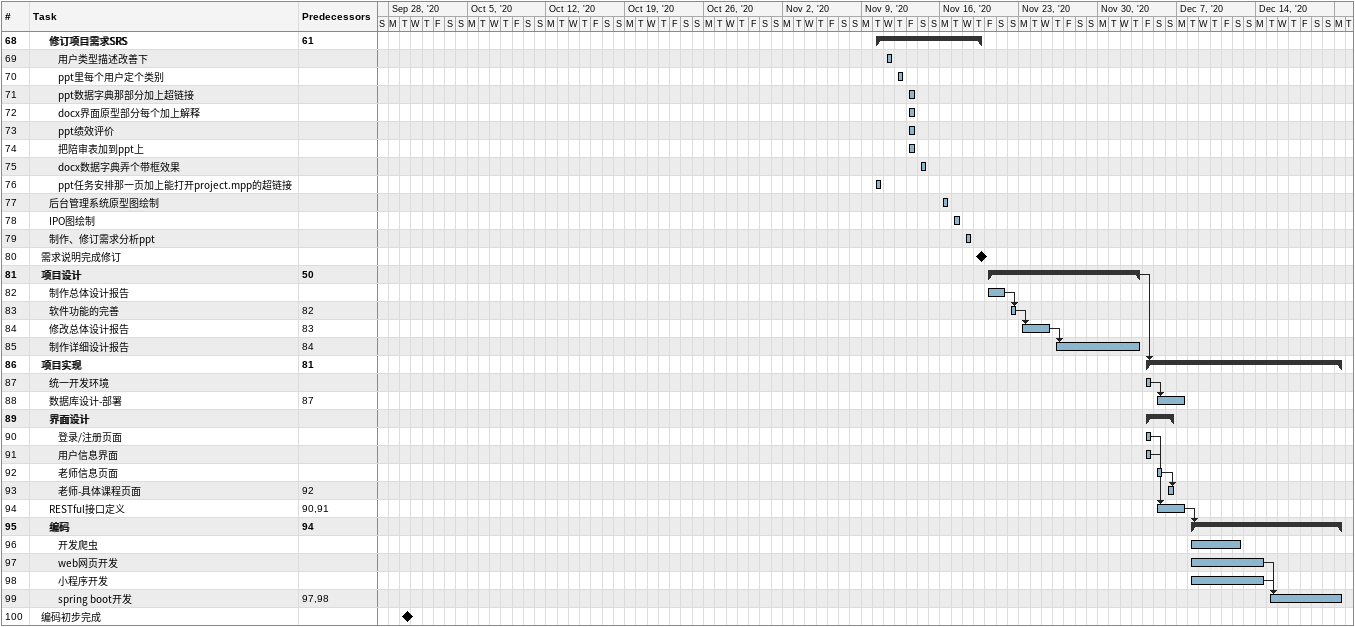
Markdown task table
| ID | Level | Task | Start | Finish | Predecessors |
|---|---|---|---|---|---|
| 68 | 3 | **修订项目需求SRS** | 2020-11-10 | 2020-11-19 | 61 |
| 69 | 4 | 用户类型描述改善下 | 2020-11-11 | 2020-11-11 |  |
| 70 | 4 | ppt里每个用户定个类别 | 2020-11-12 | 2020-11-12 |  |
| 71 | 4 | ppt数据字典那部分加上超链接 | 2020-11-13 | 2020-11-13 |  |
| 72 | 4 | docx界面原型部分每个加上解释 | 2020-11-13 | 2020-11-13 |  |
| 73 | 4 | ppt绩效评价 | 2020-11-13 | 2020-11-13 |  |
| 74 | 4 | 把陪审表加到ppt上 | 2020-11-13 | 2020-11-13 |  |
| 75 | 4 | docx数据字典弄个带框效果 | 2020-11-14 | 2020-11-14 |  |
| 76 | 4 | ppt任务安排那一页加上能打开project.mpp的超链接 | 2020-11-10 | 2020-11-10 |  |
| 77 | 3 | 后台管理系统原型图绘制 | 2020-11-16 | 2020-11-16 |  |
| 78 | 3 | IPO图绘制 | 2020-11-17 | 2020-11-17 |  |
| 79 | 3 | 制作、修订需求分析ppt | 2020-11-18 | 2020-11-18 |  |
| 80 | 2 | 需求说明完成修订 (milestone) | 2020-11-19 | 2020-11-19 |  |
| 81 | 2 | **项目设计** | 2020-11-20 | 2020-12-03 | 50 |
| 82 | 3 | 制作总体设计报告 | 2020-11-20 | 2020-11-21 |  |
| 83 | 3 | 软件功能的完善 | 2020-11-22 | 2020-11-22 | 82 |
| 84 | 3 | 修改总体设计报告 | 2020-11-23 | 2020-11-25 | 83 |
| 85 | 3 | 制作详细设计报告 | 2020-11-26 | 2020-12-03 | 84 |
| 86 | 2 | **项目实现** | 2020-12-04 | 2020-12-21 | 81 |
| 87 | 3 | 统一开发环境 | 2020-12-04 | 2020-12-04 |  |
| 88 | 3 | 数据库设计-部署 | 2020-12-05 | 2020-12-07 | 87 |
| 89 | 3 | **界面设计** | 2020-12-04 | 2020-12-06 |  |
| 90 | 4 | 登录/注册页面 | 2020-12-04 | 2020-12-04 |  |
| 91 | 4 | 用户信息界面 | 2020-12-04 | 2020-12-04 |  |
| 92 | 4 | 老师信息页面 | 2020-12-05 | 2020-12-05 |  |
| 93 | 4 | 老师-具体课程页面 | 2020-12-06 | 2020-12-06 | 92 |
| 94 | 3 | RESTful接口定义 | 2020-12-05 | 2020-12-07 | 90, 91 |
| 95 | 3 | **编码** | 2020-12-08 | 2020-12-21 | 94 |
| 96 | 4 | 开发爬虫 | 2020-12-08 | 2020-12-12 |  |
| 97 | 4 | web网页开发 | 2020-12-08 | 2020-12-14 |  |
| 98 | 4 | 小程序开发 | 2020-12-08 | 2020-12-14 |  |
| 99 | 4 | spring boot开发 | 2020-12-15 | 2020-12-21 | 97, 98 |
| 100 | 2 | 编码初步完成 (milestone) | 2020-09-29 | 2020-09-29 |  |
